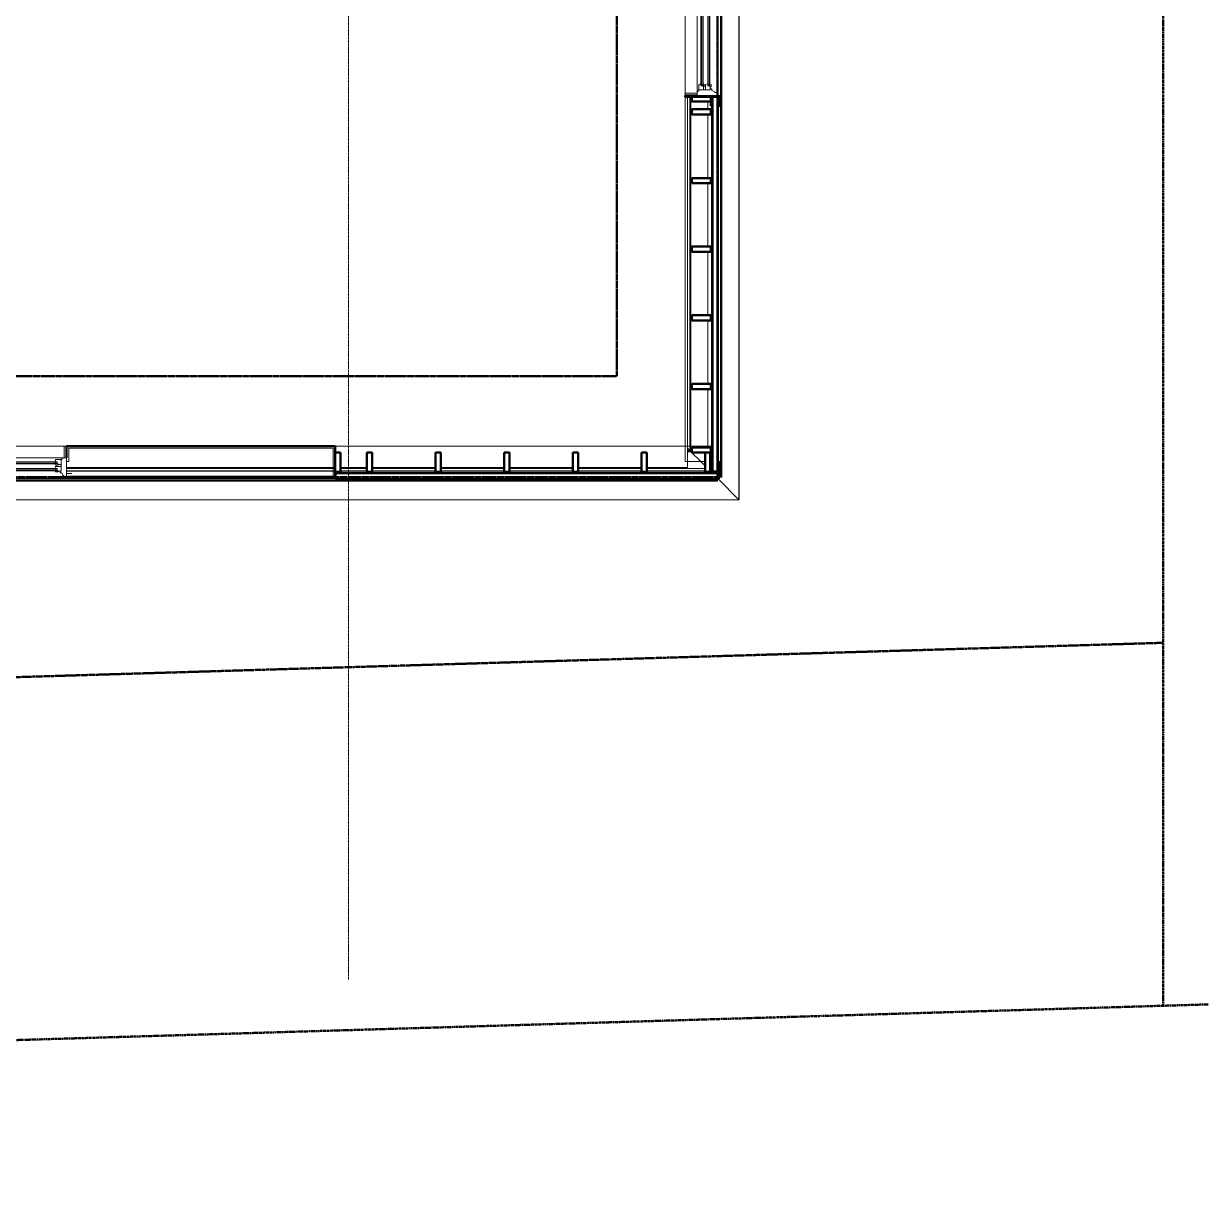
# Model space of a CAD drawing. Header units: inches. Extents: x -4218 to -1830, y 9767 to 12426.
# Drawn here: x -2266.4 to -1926.9, y 9772 to 10110.2 of the extents above; entities that cross this region are included whole.
import ezdxf

# ---------------------------------------------------------------- set-up
doc = ezdxf.new("R2010")
doc.units = ezdxf.units.IN
doc.header["$MEASUREMENT"] = 0
for name, pattern in [('Dash 1_16_', [0.125, 0.0625, -0.0625]), ('Double Dash 3_8_', [1, 0.375, -0.125, 0.125, -0.125, 0.125, -0.125]), ('Grid Line 1_2_', [0.875, 0.5, -0.125, 0.125, -0.125])]:
    doc.linetypes.add(name, pattern=pattern)
for name, color, linetype, lineweight in [('A-GLAZ-1', 151, 'Continuous', 9), ('A-GLAZ-2', 151, 'Continuous', 20), ('A-GLAZ-CWMG', 51, 'Continuous', 9), ('A-GLAZ-CWMG-1', 51, 'Continuous', 50), ('A-WALL', 113, 'Continuous', 13), ('A-WALL-7', 113, 'Continuous', 9), ('A-WALL-8', 113, 'Continuous', 50), ('C-PROP-LINE', 91, 'Double Dash 3_8_', 50), ('C-PROP-LINE-1', 91, 'Dash 1_16_', 50), ('S-GRID-1', 1, 'Grid Line 1_2_', 9)]:
    doc.layers.add(name, color=color, linetype=linetype, lineweight=lineweight)

# ---------------------------------------------------------------- blocks, each defined once
blk = doc.blocks.new('Basic Wall _ EXT - FIBER CEMENT - LARGE - 1hr - ___-2162460-BACKGROUND - RCP - 3RD FLOOR')
at = {"layer": 'A-WALL-7'}
for p, q in [((-2066.68, 9980.19), (-2066.68, 10851.39)), ((-2066.67, 9980.19), (-2066.67, 10851.39)), ((-2066.67, 9980.19), (-2066.67, 10851.39)), ((-2066.66, 9980.19), (-2066.66, 10851.39)), ((-2066.64, 9980.19), (-2066.64, 10851.39)), ((-2066.64, 9980.19), (-2066.64, 10851.39)), ((-2066.34, 10851.39), (-2066.34, 9980.19)), ((-2069.3, 10089.58), (-2069.3, 10089.39)), ((-2069.3, 10089.39), (-2069.3, 10089.58)), ((-2069.3, 10089.33), (-2069.3, 10086.7)), ((-2069.3, 10086.7), (-2069.3, 10089.33)), ((-2069.27, 10089.39), (-2069.27, 10089.58)), ((-2069.27, 10089.39), (-2069.27, 10089.58)), ((-2069.27, 10086.7), (-2069.27, 10089.33)), ((-2069.27, 10086.7), (-2069.27, 10089.33)), ((-2069.3, 10086.64), (-2069.3, 9989.06)), ((-2069.3, 9989.06), (-2069.3, 10086.64)), ((-2069.27, 9989.06), (-2069.27, 10086.64)), ((-2069.27, 9984.63), (-2069.27, 10086.64)), ((-2069.3, 9989.06), (-2069.3, 9984.63)), ((-2069.3, 9984.63), (-2069.3, 9989.06)), ((-2069.27, 9984.63), (-2069.27, 9989.06)), ((-2069.3, 9984.63), (-2069.3, 9984.44)), ((-2069.3, 9984.44), (-2069.3, 9984.63)), ((-2069.3, 9984.38), (-2069.3, 9981.75)), ((-2069.3, 9981.94), (-2069.3, 9984.38)), ((-2069.27, 9984.44), (-2069.27, 9984.63)), ((-2069.27, 9984.44), (-2069.27, 9984.63)), ((-2069.27, 9981.94), (-2069.27, 9984.38)), ((-2069.27, 9981.75), (-2069.27, 9984.38)), ((-2069.3, 9981.75), (-2069.3, 9981.94)), ((-2069.3, 9981.69), (-2069.3, 9981.26)), ((-2069.3, 9981.26), (-2069.3, 9981.69)), ((-2069.27, 9981.75), (-2069.27, 9981.94)), ((-2069.27, 9981.26), (-2069.27, 9981.69)), ((-2069.27, 9981.26), (-2069.27, 9981.69)), ((-2067.17, 9980.19), (-2066.68, 9980.19)), ((-2066.68, 9980.19), (-2067.17, 9980.19)), ((-2066.66, 9980.19), (-2066.68, 9980.19)), ((-2066.68, 9980.19), (-2066.53, 9980.19)), ((-2066.67, 9980.19), (-2066.53, 9980.19)), ((-2066.53, 9980.19), (-2066.66, 9980.19)), ((-2066.53, 9980.19), (-2066.64, 9980.19)), ((-2066.53, 9980.19), (-2066.4, 9980.19)), ((-2066.42, 9980.19), (-2066.5, 9980.19)), ((-2066.39, 9980.19), (-2066.42, 9980.19)), ((-2066.4, 9980.19), (-2066.37, 9980.19)), ((-2066.39, 9980.19), (-2066.37, 9980.19)), ((-2066.37, 9980.19), (-2066.39, 9980.19)), ((-2066.37, 9980.19), (-2066.37, 9980.19)), ((-2066.37, 9980.19), (-2066.34, 9980.19)), ((-2066.34, 9980.19), (-2066.36, 9980.19))]:
    blk.add_line(p, q, dxfattribs=at)
blk = doc.blocks.new('Basic Wall _ EXT - FIBER CEMENT - SMALL - 1hr - ___-2145934-BACKGROUND - RCP - 3RD FLOOR')
at = {"layer": 'A-WALL-7'}
for p, q in [((-2061.44, 10857.87), (-2061.44, 9973.7)), ((-2061.44, 9973.7), (-2061.44, 10857.87)), ((-2061.36, 9973.63), (-2061.36, 10857.95)), ((-2061.36, 9973.63), (-2061.36, 10857.95)), ((-2067.46, 10089.39), (-2067.46, 10742.19)), ((-2067.39, 10089.39), (-2067.39, 10742.19)), ((-2075.45, 10089.58), (-2075.45, 10089.51)), ((-2075.45, 10089.51), (-2075.45, 10089.58)), ((-2075.45, 10089.47), (-2075.45, 9989.06)), ((-2075.45, 9989.06), (-2075.45, 10089.47)), ((-2075.25, 9989.06), (-2075.25, 10089.58)), ((-2075.25, 9989.06), (-2075.25, 10089.58)), ((-2075.17, 9989.06), (-2075.17, 10089.58)), ((-2075.17, 9989.06), (-2075.17, 10089.58)), ((-2070.35, 10089.39), (-2070.35, 10089.58)), ((-2070.35, 10089.39), (-2070.35, 10089.58)), ((-2067.92, 10089.39), (-2067.92, 10089.57)), ((-2067.92, 10089.39), (-2067.92, 10089.57)), ((-2067.92, 10089.39), (-2067.92, 10089.57)), ((-2067.39, 10086.89), (-2067.39, 10089.33)), ((-2070.35, 10085.61), (-2070.35, 10087.89)), ((-2070.35, 10085.61), (-2070.35, 10087.89)), ((-2067.39, 9984.44), (-2067.39, 10086.64)), ((-2070.35, 10065.92), (-2070.35, 10084.11)), ((-2070.35, 10065.92), (-2070.35, 10084.11)), ((-2070.35, 10046.24), (-2070.35, 10064.42)), ((-2070.35, 10046.24), (-2070.35, 10064.42)), ((-2070.35, 10026.56), (-2070.35, 10044.74)), ((-2070.35, 10026.56), (-2070.35, 10044.74)), ((-2070.35, 10006.87), (-2070.35, 10025.06)), ((-2070.35, 10006.87), (-2070.35, 10025.06)), ((-2070.35, 9989.06), (-2070.35, 10005.37)), ((-2070.35, 9989.06), (-2070.35, 10005.37)), ((-2076.17, 9988.44), (-2075.45, 9987.72)), ((-2075.45, 9987.72), (-2076.17, 9988.44)), ((-2075.45, 9987.72), (-2076.17, 9988.44)), ((-2076.17, 9988.44), (-2075.45, 9987.72)), ((-2075.45, 9989.06), (-2075.45, 9989.01)), ((-2075.45, 9989.01), (-2075.45, 9989.06)), ((-2075.45, 9989.01), (-2075.45, 9987.72)), ((-2075.45, 9987.72), (-2075.45, 9989.01)), ((-2075.45, 9987.72), (-2075.25, 9987.51)), ((-2075.25, 9987.51), (-2075.45, 9987.72)), ((-2075.25, 9987.51), (-2075.45, 9987.72)), ((-2075.45, 9987.72), (-2075.25, 9987.51)), ((-2075.25, 9989.01), (-2075.25, 9989.06)), ((-2075.25, 9989.01), (-2075.25, 9989.06)), ((-2075.25, 9987.51), (-2075.25, 9989.01)), ((-2075.25, 9987.51), (-2075.25, 9989.01)), ((-2075.25, 9987.51), (-2075.17, 9987.44)), ((-2075.17, 9987.44), (-2075.25, 9987.51)), ((-2075.17, 9987.44), (-2075.25, 9987.51)), ((-2075.17, 9989.01), (-2075.17, 9989.06)), ((-2075.17, 9989.01), (-2075.17, 9989.06)), ((-2075.17, 9987.44), (-2075.17, 9989.01)), ((-2075.17, 9987.44), (-2075.17, 9989.01)), ((-2075.17, 9987.44), (-2072.36, 9984.63)), ((-2072.36, 9984.63), (-2075.17, 9987.44)), ((-2070.35, 9988.69), (-2070.35, 9989.05)), ((-2070.35, 9988.69), (-2070.35, 9989.05)), ((-2072.36, 9984.63), (-2071.11, 9983.38)), ((-2071.11, 9983.38), (-2072.36, 9984.63)), ((-2067.39, 9981.75), (-2067.39, 9984.19)), ((-2069.61, 9981.88), (-2069.32, 9981.59)), ((-2069.32, 9981.59), (-2069.61, 9981.88)), ((-2069.46, 9981.73), (-2069.52, 9981.79)), ((-2069.32, 9981.59), (-2069.36, 9981.62)), ((-2069.27, 9981.53), (-2069, 9981.26)), ((-2069, 9981.26), (-2069.27, 9981.53)), ((-2069.27, 9981.53), (-2069, 9981.26)), ((-2069, 9981.26), (-2069.27, 9981.53)), ((-2067.92, 9981.26), (-2067.92, 9981.69)), ((-2067.92, 9981.26), (-2067.92, 9981.69)), ((-2067.92, 9981.26), (-2067.92, 9981.69)), ((-2067.46, 9981.26), (-2067.46, 9981.69)), ((-2067.39, 9981.26), (-2067.39, 9981.69)), ((-2067.39, 9979.66), (-2061.44, 9973.7)), ((-2061.44, 9973.7), (-2067.39, 9979.66)), ((-2061.36, 9973.63), (-2061.44, 9973.7))]:
    blk.add_line(p, q, dxfattribs=at)
at = {"layer": 'A-WALL-7', "flags": 128}
blk.add_lwpolyline([(-2069.52, 9981.79), (-2069.44, 9981.71), (-2069.37, 9981.64), (-2069.31, 9981.57)], dxfattribs=at)
blk = doc.blocks.new('Basic Wall _ EXT - FIBER CEMENT - LARGE - ___-2162463-BACKGROUND - RCP - 3RD FLOOR')
at = {"layer": 'A-WALL-7'}
for p, q in [((-2067.55, 9979.32), (-3751.71, 9979.32)), ((-2067.55, 9979.31), (-3751.71, 9979.31)), ((-2067.55, 9979.31), (-3751.71, 9979.31)), ((-2067.55, 9979.3), (-3751.71, 9979.3)), ((-2254.11, 9981.94), (-2177.75, 9981.94)), ((-2177.75, 9981.94), (-2254.11, 9981.94)), ((-2177.12, 9981.91), (-2254.11, 9981.91)), ((-2177.12, 9981.91), (-2254.11, 9981.91)), ((-2177.75, 9981.94), (-2177.12, 9981.94)), ((-2177.12, 9981.94), (-2177.75, 9981.94)), ((-2175.62, 9981.94), (-2168.03, 9981.94)), ((-2168.03, 9981.94), (-2175.62, 9981.94)), ((-2168.03, 9981.91), (-2175.62, 9981.91)), ((-2168.03, 9981.91), (-2175.62, 9981.91)), ((-2166.53, 9981.94), (-2148.35, 9981.94)), ((-2148.35, 9981.94), (-2166.53, 9981.94)), ((-2148.35, 9981.91), (-2166.53, 9981.91)), ((-2148.35, 9981.91), (-2166.53, 9981.91)), ((-2146.85, 9981.94), (-2128.66, 9981.94)), ((-2128.66, 9981.94), (-2146.85, 9981.94)), ((-2128.66, 9981.91), (-2146.85, 9981.91)), ((-2128.66, 9981.91), (-2146.85, 9981.91)), ((-2127.16, 9981.94), (-2108.98, 9981.94)), ((-2108.98, 9981.94), (-2127.16, 9981.94)), ((-2108.98, 9981.91), (-2127.16, 9981.91)), ((-2108.98, 9981.91), (-2127.16, 9981.91)), ((-2107.48, 9981.94), (-2089.29, 9981.94)), ((-2089.29, 9981.94), (-2107.48, 9981.94)), ((-2089.29, 9981.91), (-2107.48, 9981.91)), ((-2089.29, 9981.91), (-2107.48, 9981.91)), ((-2087.79, 9981.94), (-2071.11, 9981.94)), ((-2071.11, 9981.94), (-2087.79, 9981.94)), ((-2071.11, 9981.91), (-2087.79, 9981.91)), ((-2071.11, 9981.91), (-2087.79, 9981.91)), ((-2069.61, 9981.94), (-2069.42, 9981.94)), ((-2069.42, 9981.94), (-2069.61, 9981.94)), ((-2069.42, 9981.91), (-2069.61, 9981.91)), ((-2069.42, 9981.91), (-2069.61, 9981.91)), ((-2069.37, 9981.94), (-2069.32, 9981.94)), ((-2069.32, 9981.94), (-2069.37, 9981.94)), ((-2069.27, 9981.94), (-2069, 9981.94)), ((-2069, 9981.94), (-2069.27, 9981.94)), ((-2069, 9981.91), (-2069.27, 9981.91)), ((-2069, 9981.91), (-2069.27, 9981.91)), ((-2067.55, 9981.69), (-2067.55, 9981.57)), ((-2067.55, 9981.26), (-2067.55, 9981.69)), ((-2067.55, 9981.57), (-2067.55, 9981.26)), ((-2067.55, 9979.69), (-2067.55, 9979.32)), ((-2067.55, 9979.32), (-2067.55, 9979.69)), ((-2067.55, 9979.17), (-2067.55, 9979.32)), ((-2067.55, 9979.32), (-2067.55, 9979.3)), ((-2067.55, 9979.17), (-2067.55, 9979.31)), ((-2067.55, 9979.3), (-2067.55, 9979.17)), ((-2067.55, 9978.98), (-3861.93, 9978.98)), ((-2067.55, 9979.28), (-3751.71, 9979.28)), ((-2067.55, 9979.28), (-3751.71, 9979.28)), ((-2067.55, 9979.28), (-2067.55, 9979.17)), ((-2067.55, 9979.04), (-2067.55, 9979.17)), ((-2067.55, 9979.15), (-2067.55, 9979.06)), ((-2067.55, 9979.06), (-2067.55, 9979.03)), ((-2067.55, 9979.01), (-2067.55, 9979.04)), ((-2067.55, 9979.03), (-2067.55, 9979.01)), ((-2067.55, 9979.01), (-2067.55, 9979.03)), ((-2067.55, 9978.98), (-2067.55, 9979.01)), ((-2067.55, 9979.01), (-2067.55, 9979.01)), ((-2067.55, 9979), (-2067.55, 9978.98))]:
    blk.add_line(p, q, dxfattribs=at)
blk = doc.blocks.new('Basic Wall _ EXT - FIBER CEMENT - SMALL - ___-2145937-BACKGROUND - RCP - 3RD FLOOR')
at = {"layer": 'A-WALL-7'}
for p, q in [((-2076.17, 9988.44), (-2075.45, 9987.72)), ((-2075.45, 9987.72), (-2076.17, 9988.44)), ((-2075.45, 9987.72), (-2076.17, 9988.44)), ((-2076.17, 9988.44), (-2075.45, 9987.72)), ((-2076.17, 9987.72), (-2075.45, 9987.72)), ((-2075.45, 9987.72), (-2076.17, 9987.72)), ((-2075.25, 9987.51), (-2076.17, 9987.51)), ((-2075.25, 9987.51), (-2076.17, 9987.51)), ((-2075.17, 9987.44), (-2076.17, 9987.44)), ((-2075.17, 9987.44), (-2076.17, 9987.44)), ((-2075.45, 9987.72), (-2075.25, 9987.51)), ((-2075.25, 9987.51), (-2075.45, 9987.72)), ((-2075.25, 9987.51), (-2075.45, 9987.72)), ((-2075.45, 9987.72), (-2075.25, 9987.51)), ((-2075.25, 9987.51), (-2075.17, 9987.44)), ((-2075.17, 9987.44), (-2075.25, 9987.51)), ((-2075.25, 9987.51), (-2075.17, 9987.44)), ((-2075.17, 9987.44), (-2072.36, 9984.63)), ((-2072.36, 9984.63), (-2075.17, 9987.44)), ((-2072.36, 9984.63), (-2071.11, 9983.38)), ((-2071.11, 9983.38), (-2072.36, 9984.63)), ((-2177.06, 9979.73), (-2369.31, 9979.73)), ((-2067.55, 9979.66), (-2369.31, 9979.66)), ((-2177.12, 9982.61), (-2254.11, 9982.61)), ((-2177.12, 9982.61), (-2254.11, 9982.61)), ((-2254.11, 9980.19), (-2177.06, 9980.19)), ((-2177.06, 9980.19), (-2254.11, 9980.19)), ((-2177.06, 9980.19), (-2254.11, 9980.19)), ((-2168.03, 9982.61), (-2175.62, 9982.61)), ((-2168.03, 9982.61), (-2175.62, 9982.61)), ((-2148.35, 9982.61), (-2166.53, 9982.61)), ((-2148.35, 9982.61), (-2166.53, 9982.61)), ((-2128.66, 9982.61), (-2146.85, 9982.61)), ((-2128.66, 9982.61), (-2146.85, 9982.61)), ((-2108.98, 9982.61), (-2127.16, 9982.61)), ((-2108.98, 9982.61), (-2127.16, 9982.61)), ((-2089.29, 9982.61), (-2107.48, 9982.61)), ((-2089.29, 9982.61), (-2107.48, 9982.61)), ((-2071.11, 9982.61), (-2087.79, 9982.61)), ((-2071.11, 9982.61), (-2087.79, 9982.61)), ((-2069.61, 9981.88), (-2069.32, 9981.59)), ((-2069.32, 9981.59), (-2069.61, 9981.88)), ((-2069.52, 9981.79), (-2069.46, 9981.73)), ((-2069.36, 9981.62), (-2069.32, 9981.59)), ((-2069.27, 9981.53), (-2069, 9981.26)), ((-2069, 9981.26), (-2069.27, 9981.53)), ((-2069.27, 9981.53), (-2069, 9981.26)), ((-2069, 9981.26), (-2069.27, 9981.53)), ((-2067.39, 9979.66), (-2067.55, 9979.66)), ((-2067.39, 9979.66), (-2061.44, 9973.7)), ((-2061.44, 9973.7), (-2067.39, 9979.66)), ((-2061.44, 9973.7), (-2681.22, 9973.7)), ((-2061.44, 9973.7), (-2681.22, 9973.7)), ((-2681.22, 9973.63), (-2061.36, 9973.63)), ((-2061.36, 9973.63), (-2681.22, 9973.63)), ((-2061.44, 9973.7), (-2061.36, 9973.63))]:
    blk.add_line(p, q, dxfattribs=at)
at = {"layer": 'A-WALL-7', "flags": 128}
blk.add_lwpolyline([(-2069.31, 9981.57), (-2069.37, 9981.64), (-2069.44, 9981.71), (-2069.52, 9981.79)], dxfattribs=at)
blk = doc.blocks.new('Rectangular Mullion - Stud - Vertical-2193585-BACKGROUND - RCP - 3RD FLOOR')
at = {"layer": 'A-GLAZ-CWMG-1'}
for p, q in [((0, 2.75), (-1.5, 2.75)), ((-1.5, 2.75), (-1.5, -2.75)), ((0, -2.75), (0, 2.75)), ((-1.5, -2.75), (0, -2.75))]:
    blk.add_line(p, q, dxfattribs=at)
blk = doc.blocks.new('Rectangular Mullion - Stud - Vertical-2193592-BACKGROUND - RCP - 3RD FLOOR')
at = {"layer": 'A-GLAZ-CWMG-1'}
for p, q in [((-1.5, -2.75), (-1.5, 2.75)), ((-1.5, 2.75), (0, 2.75)), ((0, 2.75), (0, -2.75)), ((0, -2.75), (-1.5, -2.75))]:
    blk.add_line(p, q, dxfattribs=at)
blk = doc.blocks.new('Rectangular Mullion - Stud - Vertical-2193584-BACKGROUND - RCP - 3RD FLOOR')
at = {"layer": 'A-GLAZ-CWMG-1'}
for p, q in [((1.5, 2.75), (0, 2.75)), ((0, 2.75), (0, -2.75)), ((1.5, -2.75), (1.5, 2.75)), ((0, -2.75), (1.5, -2.75))]:
    blk.add_line(p, q, dxfattribs=at)
blk = doc.blocks.new('Rectangular Mullion - Stud - Vertical-2193583-BACKGROUND - RCP - 3RD FLOOR')
at = {"layer": 'A-GLAZ-CWMG-1'}
for p, q in [((1.5, 2.75), (0, 2.75)), ((0, 2.75), (0, -2.75)), ((1.5, -2.75), (1.5, 2.75)), ((0, -2.75), (1.5, -2.75))]:
    blk.add_line(p, q, dxfattribs=at)
blk = doc.blocks.new('Window-Double_Hung-Andersen-400_Series-Tilt_Wash - DOUBLE HUNG - COTTAGE - 3RD FLOOR-2888871-BACKGROUND - RCP - 3RD FLOOR')
at = {"layer": 'A-GLAZ-1'}
for p, q in [((-19.01, 3.94), (-19.01, 2.44)), ((-18.95, 3.94), (-19.01, 3.94)), ((-18.95, 4.44), (18.95, 4.44)), ((-18.95, 1.06), (-18.95, 4.44)), ((-18.32, 1.06), (-18.32, 4.44)), ((18.32, 1.06), (18.32, 4.44)), ((18.95, 4.44), (18.95, 1.06)), ((19.01, 3.94), (18.95, 3.94)), ((19.01, 2.44), (19.01, 3.94)), ((-18.95, 2.44), (-19.01, 2.44)), ((18.95, 1.06), (-18.95, 1.06)), ((19.01, 2.44), (18.95, 2.44)), ((-16.29, -0.19), (-15.7, -0.19)), ((-16.29, -0.56), (-15.7, -0.56)), ((-16.29, -2.13), (-15.7, -2.13)), ((-16.29, -2.5), (-15.7, -2.5)), ((-15.82, -0.56), (-15.82, -0.19)), ((-15.82, -2.5), (-15.82, -2.13)), ((-15.7, -0.06), (15.7, -0.06)), ((-15.7, -0.19), (15.7, -0.19)), ((-15.7, -0.56), (15.7, -0.56)), ((-15.7, -0.69), (15.7, -0.69)), ((-15.7, -2), (15.7, -2)), ((-15.7, -2.13), (15.7, -2.13)), ((-15.7, -2.5), (15.7, -2.5)), ((-15.7, -2.63), (15.7, -2.63)), ((16.29, -0.19), (15.7, -0.19)), ((16.29, -0.56), (15.7, -0.56)), ((16.29, -2.13), (15.7, -2.13)), ((16.29, -2.5), (15.7, -2.5)), ((15.82, -0.56), (15.82, -0.19)), ((15.82, -2.5), (15.82, -2.13))]:
    blk.add_line(p, q, dxfattribs=at)
at = {"layer": 'A-GLAZ-2'}
for p, q in [((-19.01, 1.06), (19.01, 1.06)), ((-19.01, -4.81), (-19.01, 1.06)), ((-17.67, 0.78), (-18, 1.06)), ((-17.67, 0.78), (-17.67, 0.56)), ((-17.67, 0.56), (-15.86, 0.56)), ((-17.42, -2.75), (-17.42, 0.56)), ((-15.86, 0.56), (-15.7, -0.06)), ((15.86, 0.56), (15.7, -0.06)), ((17.67, 0.56), (15.86, 0.56)), ((17.42, -2.75), (17.42, 0.56)), ((17.67, 0.78), (18, 1.06)), ((17.67, 0.78), (17.67, 0.56)), ((19.01, 1.06), (19.01, -4.81)), ((-17.92, -4), (-17.61, -3.19)), ((-17.61, -3.19), (-17.14, -3.19)), ((-17.42, -0.81), (-16.57, -0.81)), ((-17.42, -1.37), (-15.86, -1.37)), ((-17.42, -2.75), (-16.57, -2.75)), ((-17.14, -3.19), (-17.14, -2.75)), ((-16.57, -0.69), (-16.57, -1.03)), ((-15.7, -0.69), (-16.57, -0.69)), ((-15.86, -1.03), (-16.57, -1.03)), ((-16.57, -2.63), (-16.57, -2.97)), ((-15.7, -2.63), (-16.57, -2.63)), ((-15.86, -2.97), (-16.57, -2.97)), ((-16.29, -0.69), (-16.29, -0.06)), ((-15.7, -0.06), (-16.29, -0.06)), ((-16.29, -2.63), (-16.29, -2)), ((-15.7, -2), (-16.29, -2)), ((-15.86, -1.03), (-15.7, -0.69)), ((-15.86, -1.37), (-15.7, -2)), ((-15.86, -2.97), (-15.7, -2.63)), ((15.7, -0.06), (16.29, -0.06)), ((15.86, -1.03), (15.7, -0.69)), ((15.7, -0.69), (16.57, -0.69)), ((15.86, -1.37), (15.7, -2)), ((15.7, -2), (16.29, -2)), ((15.86, -2.97), (15.7, -2.63)), ((15.7, -2.63), (16.57, -2.63)), ((15.86, -1.03), (16.57, -1.03)), ((17.42, -1.37), (15.86, -1.37)), ((15.86, -2.97), (16.57, -2.97)), ((16.29, -0.69), (16.29, -0.06)), ((16.29, -2.63), (16.29, -2)), ((16.57, -0.69), (16.57, -1.03)), ((17.42, -0.81), (16.57, -0.81)), ((16.57, -2.63), (16.57, -2.97)), ((17.42, -2.75), (16.57, -2.75)), ((17.14, -3.19), (17.14, -2.75)), ((17.61, -3.19), (17.14, -3.19)), ((17.92, -4), (17.61, -3.19)), ((-19.01, -3.44), (-20.51, -3.44)), ((19.01, -4.81), (-19.01, -4.81)), ((-18.2, -4), (-17.92, -4)), ((-18.2, -4.81), (-18.2, -4)), ((18.2, -4), (17.92, -4)), ((18.2, -4.81), (18.2, -4)), ((19.01, -3.44), (20.51, -3.44))]:
    blk.add_line(p, q, dxfattribs=at)
blk = doc.blocks.new('Window-Double_Hung-Andersen-400_Series-Tilt_Wash - DOUBLE HUNG - COTTAGE - 3RD FLOOR-2888628-BACKGROUND - RCP - 3RD FLOOR')
at = {"layer": 'A-GLAZ-1'}
for p, q in [((-16.29, 2.31), (-15.7, 2.31)), ((-16.29, 1.94), (-15.7, 1.94)), ((-16.29, 0.38), (-15.7, 0.38)), ((-15.82, 2.31), (-15.82, 1.94)), ((-15.82, 0.38), (-15.82, 0)), ((-15.7, 2.44), (15.7, 2.44)), ((-15.7, 2.31), (15.7, 2.31)), ((-15.7, 1.94), (15.7, 1.94)), ((-15.7, 1.81), (15.7, 1.81)), ((-15.7, 0.5), (15.7, 0.5)), ((-15.7, 0.38), (15.7, 0.38)), ((16.29, 2.31), (15.7, 2.31)), ((16.29, 1.94), (15.7, 1.94)), ((16.29, 0.38), (15.7, 0.38)), ((15.82, 2.31), (15.82, 1.94)), ((15.82, 0.38), (15.82, 0)), ((-19.01, -2.63), (-19.01, -4.13)), ((-19.01, -2.63), (-18.95, -2.63)), ((18.95, -1.25), (-18.95, -1.25)), ((-18.95, -1.25), (-18.95, -4.63)), ((-18.32, -1.25), (-18.32, -4.63)), ((-16.29, 0), (-15.7, 0)), ((-15.7, 0), (15.7, 0)), ((-15.7, -0.13), (15.7, -0.13)), ((16.29, 0), (15.7, 0)), ((18.32, -1.25), (18.32, -4.63)), ((18.95, -4.63), (18.95, -1.25)), ((18.95, -2.63), (19.01, -2.63)), ((19.01, -4.13), (19.01, -2.63)), ((-19.01, -4.13), (-18.95, -4.13)), ((-18.95, -4.63), (18.95, -4.63)), ((18.95, -4.13), (19.01, -4.13))]:
    blk.add_line(p, q, dxfattribs=at)
at = {"layer": 'A-GLAZ-2'}
for p, q in [((19.01, 4.62), (-19.01, 4.62)), ((-19.01, 4.62), (-19.01, -1.25)), ((-18.2, 4.62), (-18.2, 3.81)), ((-18.2, 3.81), (-17.92, 3.81)), ((-17.92, 3.81), (-17.61, 3)), ((17.92, 3.81), (17.61, 3)), ((18.2, 3.81), (17.92, 3.81)), ((18.2, 4.62), (18.2, 3.81)), ((19.01, -1.25), (19.01, 4.62)), ((-19.01, 3.25), (-20.51, 3.25)), ((-17.61, 3), (-17.14, 3)), ((-17.42, 2.56), (-16.57, 2.56)), ((-17.42, 2.56), (-17.42, -0.75)), ((-17.42, 1.19), (-15.86, 1.19)), ((-17.42, 0.62), (-16.57, 0.62)), ((-17.14, 3), (-17.14, 2.56)), ((-15.86, 2.78), (-16.57, 2.78)), ((-16.57, 2.44), (-16.57, 2.78)), ((-15.7, 2.44), (-16.57, 2.44)), ((-15.86, 0.84), (-16.57, 0.84)), ((-16.57, 0.5), (-16.57, 0.84)), ((-15.7, 0.5), (-16.57, 0.5)), ((-16.29, 2.44), (-16.29, 1.81)), ((-15.7, 1.81), (-16.29, 1.81)), ((-16.29, 0.5), (-16.29, -0.13)), ((-15.86, 2.78), (-15.7, 2.44)), ((-15.86, 1.19), (-15.7, 1.81)), ((-15.86, 0.84), (-15.7, 0.5)), ((15.86, 2.78), (15.7, 2.44)), ((15.7, 2.44), (16.57, 2.44)), ((15.7, 1.81), (16.29, 1.81)), ((15.86, 1.19), (15.7, 1.81)), ((15.86, 0.84), (15.7, 0.5)), ((15.7, 0.5), (16.57, 0.5)), ((15.86, 2.78), (16.57, 2.78)), ((17.42, 1.19), (15.86, 1.19)), ((15.86, 0.84), (16.57, 0.84)), ((16.29, 2.44), (16.29, 1.81)), ((16.29, 0.5), (16.29, -0.13)), ((16.57, 2.44), (16.57, 2.78)), ((17.42, 2.56), (16.57, 2.56)), ((16.57, 0.5), (16.57, 0.84)), ((17.42, 0.62), (16.57, 0.62)), ((17.14, 3), (17.14, 2.56)), ((17.61, 3), (17.14, 3)), ((17.42, 2.56), (17.42, -0.75)), ((19.01, 3.25), (20.51, 3.25)), ((-19.01, -1.25), (19.01, -1.25)), ((-17.67, -0.97), (-18, -1.25)), ((-17.67, -0.97), (-17.67, -0.75)), ((-17.67, -0.75), (-15.86, -0.75)), ((-15.7, -0.13), (-16.29, -0.13)), ((-15.86, -0.75), (-15.7, -0.13)), ((15.7, -0.13), (16.29, -0.13)), ((15.86, -0.75), (15.7, -0.13)), ((17.67, -0.75), (15.86, -0.75)), ((17.67, -0.97), (17.67, -0.75)), ((17.67, -0.97), (18, -1.25))]:
    blk.add_line(p, q, dxfattribs=at)
blk = doc.blocks.new('Rectangular Mullion - Stud - Vertical-2193578-BACKGROUND - RCP - 3RD FLOOR')
at = {"layer": 'A-GLAZ-CWMG-1'}
for p, q in [((0, 2.75), (-1.5, 2.75)), ((-1.5, 2.75), (-1.5, -2.75)), ((0, -2.75), (0, 2.75)), ((-1.5, -2.75), (0, -2.75))]:
    blk.add_line(p, q, dxfattribs=at)
blk = doc.blocks.new('Rectangular Mullion - Stud - Vertical-1994785-BACKGROUND - RCP - 3RD FLOOR')
at = {"layer": 'A-GLAZ-CWMG-1'}
for p, q in [((-1.5, -2.75), (-1.5, 2.75)), ((-1.5, 2.75), (0, 2.75)), ((0, 2.75), (0, -2.75)), ((0, -2.75), (-1.5, -2.75))]:
    blk.add_line(p, q, dxfattribs=at)
blk = doc.blocks.new('Rectangular Mullion - Stud - Vertical-2193575-BACKGROUND - RCP - 3RD FLOOR')
at = {"layer": 'A-GLAZ-CWMG-1'}
for p, q in [((1.5, 2.75), (0, 2.75)), ((0, 2.75), (0, -2.75)), ((1.5, -2.75), (1.5, 2.75)), ((0, -2.75), (1.5, -2.75))]:
    blk.add_line(p, q, dxfattribs=at)
blk = doc.blocks.new('Rectangular Mullion - Stud - Vertical-2193576-BACKGROUND - RCP - 3RD FLOOR')
at = {"layer": 'A-GLAZ-CWMG-1'}
for p, q in [((1.5, 2.75), (0, 2.75)), ((0, 2.75), (0, -2.75)), ((1.5, -2.75), (1.5, 2.75)), ((0, -2.75), (1.5, -2.75))]:
    blk.add_line(p, q, dxfattribs=at)
blk = doc.blocks.new('Rectangular Mullion - Profile_Polycarbonate_Upper and left-2704914-BACKGROUND - RCP - 3RD FLOOR')
at = {"layer": 'A-GLAZ-CWMG-1'}
for p, q in [((0, 1.21), (-2.75, 1.21)), ((-2.75, 1.21), (-2.75, 0.79)), ((-2.75, 0.79), (-2.5, 0.79)), ((-2.69, 0.85), (-2.69, 1.15)), ((-2.69, 1.15), (-0.06, 1.15)), ((-2.5, 0.85), (-2.69, 0.85)), ((-2.5, 0.79), (-2.5, 0.85)), ((-0.06, 1.15), (-0.06, -1.22)), ((0, -1.29), (0, 1.21)), ((-2.5, -0.79), (-2.75, -0.79)), ((-2.75, -0.79), (-2.75, -1.29)), ((-2.75, -1.29), (0, -1.29)), ((-2.69, -1.22), (-2.69, -0.85)), ((-2.69, -0.85), (-2.5, -0.85)), ((-0.06, -1.22), (-2.69, -1.22)), ((-2.5, -0.85), (-2.5, -0.79))]:
    blk.add_line(p, q, dxfattribs=at)
blk = doc.blocks.new('Rectangular Mullion - Profile_Polycarbonate_right-2704915-BACKGROUND - RCP - 3RD FLOOR')
at = {"layer": 'A-GLAZ-CWMG-1'}
for p, q in [((-2.75, 0.79), (-2.75, 1.21)), ((-2.75, 1.21), (0, 1.21)), ((-2.5, 0.79), (-2.75, 0.79)), ((-0.06, 1.15), (-2.69, 1.15)), ((-2.69, 1.15), (-2.69, 0.85)), ((-2.69, 0.85), (-2.5, 0.85)), ((-2.5, 0.85), (-2.5, 0.79)), ((-0.06, -1.22), (-0.06, 1.15)), ((0, 1.21), (0, -1.29)), ((-2.75, -1.29), (-2.75, -0.79)), ((-2.75, -0.79), (-2.5, -0.79)), ((0, -1.29), (-2.75, -1.29)), ((-2.5, -0.85), (-2.69, -0.85)), ((-2.69, -0.85), (-2.69, -1.22)), ((-2.69, -1.22), (-0.06, -1.22)), ((-2.5, -0.79), (-2.5, -0.85))]:
    blk.add_line(p, q, dxfattribs=at)
blk = doc.blocks.new('Family - ___-1878357-BACKGROUND - RCP - 3RD FLOOR')
at = {"layer": 'C-PROP-LINE'}
for p, q in [((-2096.45, 9823.93), (-1939.77, 9828.62)), ((-1939.77, 9828.62), (-1926.87, 9829.01)), ((-3831.82, 9771.98), (-2096.45, 9823.93))]:
    blk.add_line(p, q, dxfattribs=at)
blk = doc.blocks.new('Family - ___-2657144-BACKGROUND - RCP - 3RD FLOOR')
at = {"layer": 'C-PROP-LINE'}
blk.add_line((-1939.77, 12268.69), (-1939.77, 9828.62), dxfattribs=at)
blk = doc.blocks.new('Family - ___-2835860-BACKGROUND - RCP - 3RD FLOOR')
at = {"layer": 'C-PROP-LINE-1'}
for q in [(-2067.55, 10851.39), (-2523.72, 9980.19)]:
    blk.add_line((-2067.55, 9980.19), q, dxfattribs=at)
blk = doc.blocks.new('Family - ___-2835903-BACKGROUND - RCP - 3RD FLOOR')
at = {"layer": 'C-PROP-LINE-1'}
for q in [(-2096.45, 10822.49), (-3831.82, 10009.09)]:
    blk.add_line((-2096.45, 10009.09), q, dxfattribs=at)
blk = doc.blocks.new('Family - ___-2835932-BACKGROUND - RCP - 3RD FLOOR')
at = {"layer": 'C-PROP-LINE-1'}
for q in [(-2067.55, 10851.39), (-3860.72, 9980.19)]:
    blk.add_line((-2067.55, 9980.19), q, dxfattribs=at)
blk = doc.blocks.new('Family - ___-2855424-BACKGROUND - RCP - 3RD FLOOR')
at = {"layer": 'C-PROP-LINE-1'}
blk.add_line((-3987.11, 9871.38), (-1939.77, 9932.67), dxfattribs=at)

msp = doc.modelspace()

# ---------------------------------------------------------------- linework, layer by layer
at = {"layer": 'A-WALL'}
for p, q in [((-2067.8, 10089.58), (-2067.8, 10089.2)), ((-2253.49, 9984.63), (-2253.49, 9988.44)), ((-2253.49, 9988.44), (-2177.75, 9988.44)), ((-2177.75, 9988.44), (-2177.75, 9980.44)), ((-2253.49, 9984.63), (-2254.11, 9984.63)), ((-2177.75, 9982.94), (-2254.11, 9982.94)), ((-2177.75, 9981.94), (-2254.11, 9981.94)), ((-2254.11, 9980.44), (-2177.12, 9980.44))]:
    msp.add_line(p, q, dxfattribs=at)
at = {"layer": 'A-WALL-7'}
for p, q in [((-2076.8, 10089.64), (-2076.8, 9984.63)), ((-2076.17, 10089.58), (-2076.17, 9989)), ((-2254.17, 9989.06), (-2069, 9989.06)), ((-2076.17, 9989), (-2076.17, 9982.94)), ((-2069.3, 9984.44), (-2069.3, 9989.06)), ((-2069.27, 9989.06), (-2069.27, 9984.44)), ((-2177.75, 9982.94), (-2177.12, 9982.94)), ((-2175.62, 9982.94), (-2168.03, 9982.94)), ((-2166.53, 9982.94), (-2148.35, 9982.94)), ((-2146.85, 9982.94), (-2128.66, 9982.94)), ((-2127.16, 9982.94), (-2108.98, 9982.94)), ((-2107.48, 9982.94), (-2089.29, 9982.94)), ((-2087.79, 9982.94), (-2076.17, 9982.94)), ((-2071.11, 9984.63), (-2076.8, 9984.63)), ((-2069, 9984.63), (-2069.61, 9984.63)), ((-2069.3, 9981.75), (-2069.3, 9984.38)), ((-2069.27, 9984.38), (-2069.27, 9981.75)), ((-2177.12, 9980.19), (-2177.06, 9980.19)), ((-2069.3, 9981.26), (-2069.3, 9981.69)), ((-2069.27, 9981.69), (-2069.27, 9981.26)), ((-2067.55, 9981.69), (-2067.55, 9981.26))]:
    msp.add_line(p, q, dxfattribs=at)
at = {"layer": 'A-WALL-8'}
for p, q in [((-2076.8, 10089.2), (-2076.8, 10089.58)), ((-2076.8, 10089.58), (-2073.42, 10089.58)), ((-2067.55, 10089.2), (-2076.8, 10089.2)), ((-2069, 9981.75), (-2069, 10089.33)), ((-2069, 10089.33), (-2067.42, 10089.33)), ((-2067.55, 10089.58), (-2067.55, 10089.2)), ((-2067.42, 10089.33), (-2067.42, 9981.75)), ((-2254.11, 9985.69), (-2254.11, 9989.06)), ((-2254.11, 9989.06), (-2177.12, 9989.06)), ((-2177.12, 9989.06), (-2177.12, 9980.19)), ((-2177.12, 9980.19), (-2254.11, 9980.19)), ((-2177.06, 9979.69), (-2177.06, 9981.26)), ((-2177.06, 9981.26), (-2067.17, 9981.26)), ((-2067.17, 9979.69), (-2177.06, 9979.69)), ((-2067.42, 9981.75), (-2069, 9981.75)), ((-2067.17, 9981.26), (-2067.17, 9979.69))]:
    msp.add_line(p, q, dxfattribs=at)
at = {"layer": 'S-GRID-1'}
msp.add_line((-2173.32, 9836.18), (-2173.32, 12376.81), dxfattribs=at)

# ---------------------------------------------------------------- block references
at = {"layer": 'A-GLAZ-1', "rotation": 269.9999999999999}
msp.add_blockref('Window-Double_Hung-Andersen-400_Series-Tilt_Wash - DOUBLE HUNG - COTTAGE - 3RD FLOOR-2888628-BACKGROUND - RCP - 3RD FLOOR', (-2072.17, 10108.59), dxfattribs=at)
at = {"layer": 'A-GLAZ-1'}
msp.add_blockref('Window-Double_Hung-Andersen-400_Series-Tilt_Wash - DOUBLE HUNG - COTTAGE - 3RD FLOOR-2888871-BACKGROUND - RCP - 3RD FLOOR', (-2273.12, 9984.63), dxfattribs=at)
at = {"layer": 'A-GLAZ-CWMG'}
for name, p, rotation in [('Rectangular Mullion - Stud - Vertical-1994785-BACKGROUND - RCP - 3RD FLOOR', (-2072.17, 10089.39), 89.99999999999284), ('Rectangular Mullion - Profile_Polycarbonate_right-2704915-BACKGROUND - RCP - 3RD FLOOR', (-2068.21, 10089.39), 89.99999999999118), ('Rectangular Mullion - Stud - Vertical-2193592-BACKGROUND - RCP - 3RD FLOOR', (-2177.12, 9984.44), 180)]:
    msp.add_blockref(name, p, dxfattribs=dict(at, rotation=rotation))
at = {"layer": 'A-GLAZ-CWMG', "extrusion": (0, 0, -1)}
for name, p, rotation in [('Rectangular Mullion - Stud - Vertical-2193575-BACKGROUND - RCP - 3RD FLOOR', (2072.17, 10085.61), 270.0000000000072), ('Rectangular Mullion - Stud - Vertical-2193575-BACKGROUND - RCP - 3RD FLOOR', (2072.17, 10065.92), 270.0000000000072), ('Rectangular Mullion - Stud - Vertical-2193575-BACKGROUND - RCP - 3RD FLOOR', (2072.17, 10046.24), 270.0000000000072), ('Rectangular Mullion - Stud - Vertical-2193576-BACKGROUND - RCP - 3RD FLOOR', (2072.17, 10026.56), 270.0000000000072), ('Rectangular Mullion - Stud - Vertical-2193576-BACKGROUND - RCP - 3RD FLOOR', (2072.17, 10006.87), 270.0000000000072), ('Rectangular Mullion - Stud - Vertical-2193584-BACKGROUND - RCP - 3RD FLOOR', (2168.03, 9984.44), 180), ('Rectangular Mullion - Stud - Vertical-2193584-BACKGROUND - RCP - 3RD FLOOR', (2148.35, 9984.44), 180), ('Rectangular Mullion - Stud - Vertical-2193584-BACKGROUND - RCP - 3RD FLOOR', (2128.66, 9984.44), 180), ('Rectangular Mullion - Stud - Vertical-2193583-BACKGROUND - RCP - 3RD FLOOR', (2108.98, 9984.44), 180), ('Rectangular Mullion - Stud - Vertical-2193583-BACKGROUND - RCP - 3RD FLOOR', (2089.29, 9984.44), 180), ('Rectangular Mullion - Stud - Vertical-2193578-BACKGROUND - RCP - 3RD FLOOR', (2072.17, 9987.19), 270.0000000000072), ('Rectangular Mullion - Stud - Vertical-2193585-BACKGROUND - RCP - 3RD FLOOR', (2069.61, 9984.44), 180), ('Rectangular Mullion - Profile_Polycarbonate_Upper and left-2704914-BACKGROUND - RCP - 3RD FLOOR', (2068.21, 9981.69), 270.0000000000089)]:
    msp.add_blockref(name, p, dxfattribs=dict(at, rotation=rotation))
at = {"layer": 'A-WALL-7'}
for name in ['Basic Wall _ EXT - FIBER CEMENT - SMALL - 1hr - ___-2145934-BACKGROUND - RCP - 3RD FLOOR', 'Basic Wall _ EXT - FIBER CEMENT - LARGE - 1hr - ___-2162460-BACKGROUND - RCP - 3RD FLOOR', 'Basic Wall _ EXT - FIBER CEMENT - SMALL - ___-2145937-BACKGROUND - RCP - 3RD FLOOR', 'Basic Wall _ EXT - FIBER CEMENT - LARGE - ___-2162463-BACKGROUND - RCP - 3RD FLOOR']:
    msp.add_blockref(name, (0, 0), dxfattribs=at)
at = {"layer": 'C-PROP-LINE'}
for name in ['Family - ___-1878357-BACKGROUND - RCP - 3RD FLOOR', 'Family - ___-2657144-BACKGROUND - RCP - 3RD FLOOR']:
    msp.add_blockref(name, (0, 0), dxfattribs=at)
at = {"layer": 'C-PROP-LINE-1'}
for name in ['Family - ___-2835860-BACKGROUND - RCP - 3RD FLOOR', 'Family - ___-2835932-BACKGROUND - RCP - 3RD FLOOR', 'Family - ___-2835903-BACKGROUND - RCP - 3RD FLOOR', 'Family - ___-2855424-BACKGROUND - RCP - 3RD FLOOR']:
    msp.add_blockref(name, (0, 0), dxfattribs=at)

doc.saveas('drawing.dxf')
